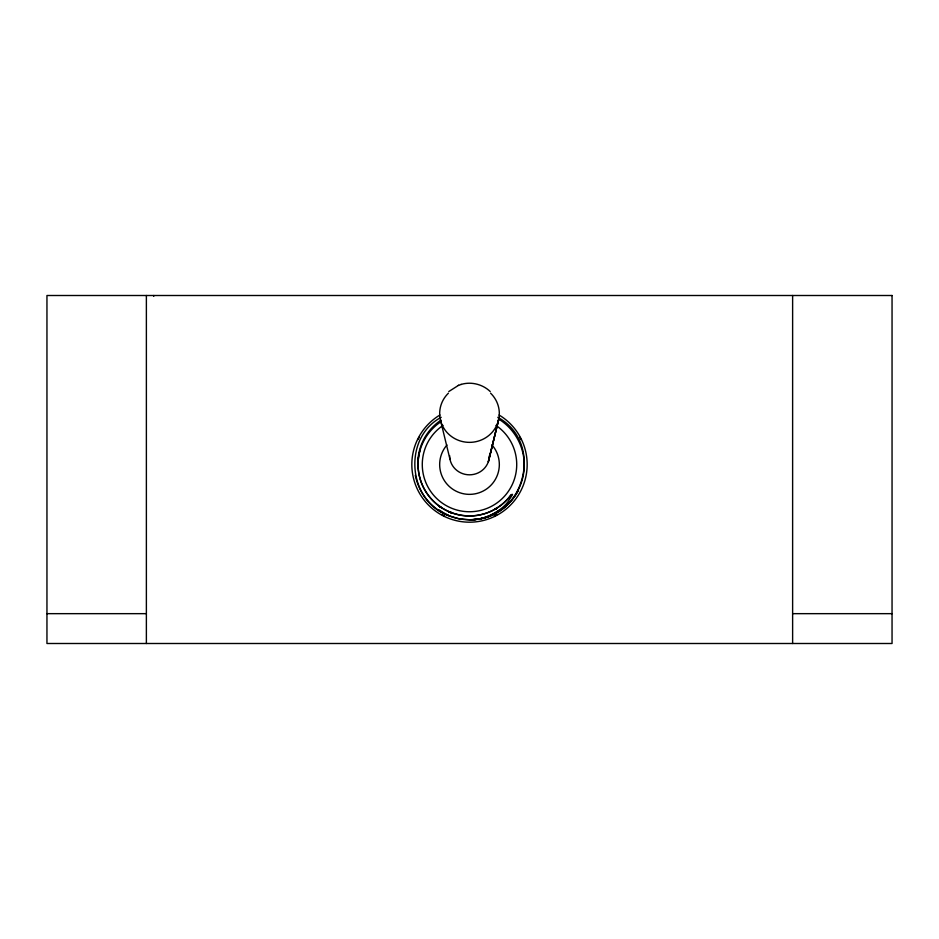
<?xml version="1.0" encoding="UTF-8"?>
<svg xmlns="http://www.w3.org/2000/svg" width="939" height="939" viewBox="0 0 939 939"><rect width="100%" height="100%" fill="white"/><g stroke="black" fill="none" stroke-linecap="round" stroke-linejoin="round"><path stroke-width="1.41" d="M512.53 494.583L506.966 503.386M489.055 459.101L498.832 418.782L488.315 461.812L498.363 420.836M518.481 490.052L518.046 490.897A55.248 55.248 0 0 1 501.086 509.854L494.618 513.739A55.248 55.248 0 0 1 448.361 515.57C407.479 500.687 402.678 437.762 441.201 417.315M448.772 391.551L458.561 385.319M470.85 519.643C524.549 520.452 545.043 442.95 497.799 417.315M460.99 384.474C471.073 381.34 482.646 384.227 490.228 391.551M458.279 385.413L461.202 384.403M46.95 613.66L146.378 613.66M792.622 613.66L892.05 613.66M440.637 420.836L449.945 459.101M792.622 295.503L792.622 643.497M153.75 295.503L153.75 296.29M146.378 295.503L146.378 643.497M499.067 415.015A57.666 57.666 0 0 1 513.492 501.813A57.666 57.666 0 0 1 425.508 501.813A57.666 57.666 0 0 1 439.933 415.015M490.592 393.183A29.825 28.816 0 0 1 490.592 433.924A29.825 28.816 0 0 1 448.408 433.924A29.825 28.816 0 0 1 448.408 393.183M489.383 455.615A19.883 19.203 0 0 1 469.5 474.817A19.883 19.203 0 0 1 449.617 455.615M496.895 514.701A57.173 57.173 0 0 1 494.477 515.957M444.523 515.957A57.173 57.173 0 0 1 442.105 514.701M418.078 439.546A57.173 57.173 0 0 1 419.322 437.128M519.678 437.128A57.173 57.173 0 0 1 520.922 439.546M496.696 508.21A51.492 51.469 -69.3 0 1 494.912 509.278M495.675 508.856A51.492 51.469 -88.9 0 0 497.576 507.67A51.492 51.469 -11.1 0 1 495.522 508.903M441.307 507.635A51.492 51.469 -88.9 0 1 438.501 505.652A51.492 51.469 89.1 0 0 440.309 506.931M451.401 512.729A51.492 51.469 -88.3 0 1 448.525 511.544M440.943 507.353A51.492 51.469 -88.3 0 1 438.595 505.687M451.342 512.717A51.492 51.469 89.1 0 1 448.819 511.685A51.492 51.469 46.7 0 0 451.354 512.682A51.492 51.469 71.7 0 1 448.819 511.661M440.684 507.154A51.492 51.469 46.7 0 1 438.795 505.804M497.365 507.788A51.492 51.469 73.9 0 1 495.546 508.903M497.236 507.905A51.492 51.469 88.4 0 1 495.17 509.161M450.92 512.518A51.492 51.469 72.6 0 1 449.734 512.048M492.036 444.992A29.825 29.825 0 0 1 490.088 486.12A29.825 29.825 0 0 1 448.912 486.12A29.825 29.825 0 0 1 446.964 444.992M495.968 425.414A47.232 47.232 0 0 1 504.947 495.733A47.232 47.232 0 0 1 434.053 495.733A47.232 47.232 0 0 1 443.032 425.414M417.972 467.704A52.22 52.208 -87.2 0 1 441.025 420.144M440.872 421.787A51.492 51.469 -2.4 0 0 418.125 467.692A51.457 51.457 0 0 0 510.957 495.006A51.492 51.469 38.8 0 1 420.038 450.274M511.074 495.135A4.836 3.897 -48.4 0 1 512.201 494.278M506.884 503.316A50.049 49.697 -11.6 0 1 485.076 517.178M485.181 517.506A55.284 55.26 74.5 0 1 469.5 519.772L458.725 518.715L448.361 515.57A55.284 55.26 80.2 0 1 415.32 475.298M518.046 490.897A55.284 55.26 32.4 0 1 469.5 519.772A55.284 55.26 88.6 0 0 490.639 515.57M498.409 418.876A54.18 54.169 28.3 0 1 518.234 489.853M499.724 509.959A53.288 53.288 0 0 1 490.498 515.265M448.502 515.265A53.288 53.288 0 0 1 439.276 509.959M892.05 295.503L46.95 295.503L46.95 643.497L892.05 643.497L892.05 295.503"/></g></svg>
